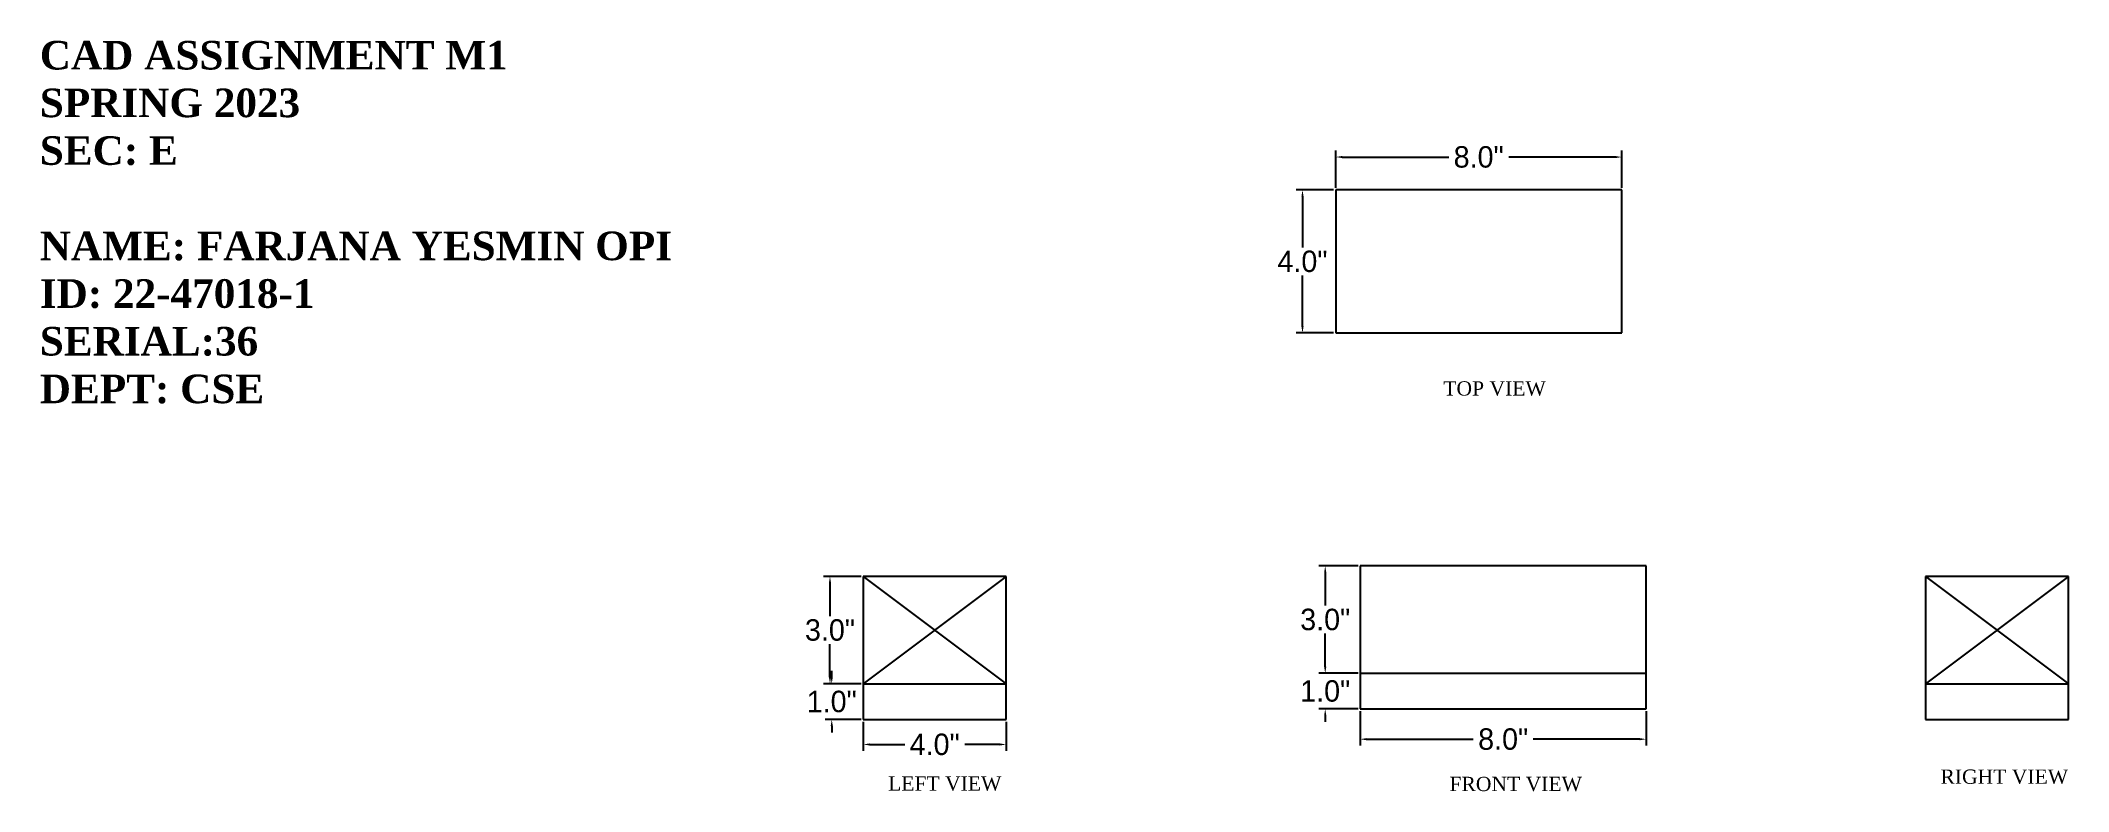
# Model space of a CAD drawing. Header units: inches. Extents: x -37.4 to 19.4, y 44.3 to 65.3.
import ezdxf

# ---------------------------------------------------------------- set-up
doc = ezdxf.new("R2010")
doc.units = ezdxf.units.IN
doc.header["$MEASUREMENT"] = 0
doc.dimstyles.get("Standard").update_dxf_attribs({"dimtxt": 0.6, "dimasz": 0.18, "dimexe": 0.18, "dimexo": 0.0625, "dimgap": 0.09, "dimtad": 0, "dimtih": 1, "dimtoh": 1, "dimdec": 1, "dimzin": 3, "dimdsep": 46, "dimlunit": 3, "dimtxsty": 'Standard', "dimcen": 0.09, "dimclrt": 5, "dimadec": 0, "dimazin": 0, "dimtfac": 1, "dimtdec": 1, "dimtofl": 0, "dimtmove": 0, "dimatfit": 3, "dimfxl": 1, "dimtfillclr": 2, "dimtolj": 1, "dimtzin": 0, "dimarcsym": 0})

# ---------------------------------------------------------------- blocks, each defined once
blk = doc.blocks.new('*D1')
at = {"color": 0, "lineweight": -2}
for p, q in [((-1.126, 61.159), (-1.126, 62.198)), ((-0.946, 62.018), (2.034, 62.018)), ((6.694, 62.018), (3.714, 62.018)), ((6.874, 61.159), (6.874, 62.198))]:
    blk.add_line(p, q, dxfattribs=at)
at = {"color": 0}
for points in [[(-0.946, 62.048), (-0.946, 61.988), (-1.126, 62.018)], [(6.694, 62.048), (6.694, 61.988), (6.874, 62.018)]]:
    blk.add_solid(points, dxfattribs=at)
at = {"layer": 'Defpoints', "color": 0}
for p in [(6.874, 62.018), (-1.126, 61.097), (6.874, 61.097)]:
    blk.add_point(p, dxfattribs=at)
at = {"color": 5, "insert": (2.874, 62.018), "char_height": 0.6, "attachment_point": 5}
blk.add_mtext('\\A1;8.0"', dxfattribs=at)
blk = doc.blocks.new('*D2')
at = {"color": 0, "lineweight": -2}
for p, q in [((-1.189, 61.097), (-2.236, 61.097)), ((-2.056, 60.917), (-2.056, 59.487)), ((-2.056, 57.277), (-2.056, 58.707)), ((-1.189, 57.097), (-2.236, 57.097))]:
    blk.add_line(p, q, dxfattribs=at)
at = {"color": 0}
for points in [[(-2.086, 60.917), (-2.026, 60.917), (-2.056, 61.097)], [(-2.086, 57.277), (-2.026, 57.277), (-2.056, 57.097)]]:
    blk.add_solid(points, dxfattribs=at)
at = {"layer": 'Defpoints', "color": 0}
for p in [(-1.126, 61.097), (-2.056, 57.097), (-1.126, 57.097)]:
    blk.add_point(p, dxfattribs=at)
at = {"color": 5, "insert": (-2.056, 59.097), "char_height": 0.6, "attachment_point": 5}
blk.add_mtext('\\A1;4.0"', dxfattribs=at)
blk = doc.blocks.new('*D3')
at = {"color": 0, "lineweight": -2}
for p, q in [((-14.408, 50.283), (-15.456, 50.283)), ((-15.276, 50.103), (-15.276, 49.173)), ((-15.276, 47.463), (-15.276, 48.393)), ((-14.408, 47.283), (-15.456, 47.283))]:
    blk.add_line(p, q, dxfattribs=at)
at = {"color": 0}
for points in [[(-15.306, 50.103), (-15.246, 50.103), (-15.276, 50.283)], [(-15.306, 47.463), (-15.246, 47.463), (-15.276, 47.283)]]:
    blk.add_solid(points, dxfattribs=at)
at = {"layer": 'Defpoints', "color": 0}
for p in [(-14.346, 50.283), (-15.276, 47.283), (-14.346, 47.283)]:
    blk.add_point(p, dxfattribs=at)
at = {"color": 5, "insert": (-15.276, 48.783), "char_height": 0.6, "attachment_point": 5}
blk.add_mtext('\\A1;3.0"', dxfattribs=at)
blk = doc.blocks.new('*D4')
at = {"color": 0, "lineweight": -2}
for p, q in [((-14.408, 47.283), (-15.407, 47.283)), ((-15.227, 47.463), (-15.227, 47.643)), ((-14.408, 46.283), (-15.407, 46.283)), ((-15.227, 46.103), (-15.227, 45.923))]:
    blk.add_line(p, q, dxfattribs=at)
at = {"color": 0}
for points in [[(-15.257, 47.463), (-15.197, 47.463), (-15.227, 47.283)], [(-15.257, 46.103), (-15.197, 46.103), (-15.227, 46.283)]]:
    blk.add_solid(points, dxfattribs=at)
at = {"layer": 'Defpoints', "color": 0}
for p in [(-15.227, 47.283), (-14.346, 47.283), (-14.346, 46.283)]:
    blk.add_point(p, dxfattribs=at)
at = {"color": 5, "insert": (-15.227, 46.783), "char_height": 0.6, "attachment_point": 5}
blk.add_mtext('\\A1;1.0"', dxfattribs=at)
blk = doc.blocks.new('*D5')
at = {"color": 0, "lineweight": -2}
for p, q in [((-14.346, 46.221), (-14.346, 45.404)), ((-10.346, 46.221), (-10.346, 45.404)), ((-14.166, 45.584), (-13.186, 45.584)), ((-10.526, 45.584), (-11.506, 45.584))]:
    blk.add_line(p, q, dxfattribs=at)
at = {"color": 0}
for points in [[(-14.166, 45.614), (-14.166, 45.554), (-14.346, 45.584)], [(-10.526, 45.614), (-10.526, 45.554), (-10.346, 45.584)]]:
    blk.add_solid(points, dxfattribs=at)
at = {"layer": 'Defpoints', "color": 0}
for p in [(-14.346, 46.283), (-10.346, 46.283), (-14.346, 45.584)]:
    blk.add_point(p, dxfattribs=at)
at = {"color": 5, "insert": (-12.346, 45.584), "char_height": 0.6, "attachment_point": 5}
blk.add_mtext('\\A1;4.0"', dxfattribs=at)
blk = doc.blocks.new('*D6')
at = {"color": 0, "lineweight": -2}
for p, q in [((-0.503, 50.577), (-1.6, 50.577)), ((-1.42, 50.397), (-1.42, 49.467)), ((-1.42, 47.757), (-1.42, 48.687)), ((-0.503, 47.577), (-1.6, 47.577))]:
    blk.add_line(p, q, dxfattribs=at)
at = {"color": 0}
for points in [[(-1.45, 50.397), (-1.39, 50.397), (-1.42, 50.577)], [(-1.45, 47.757), (-1.39, 47.757), (-1.42, 47.577)]]:
    blk.add_solid(points, dxfattribs=at)
at = {"layer": 'Defpoints', "color": 0}
for p in [(-0.441, 50.577), (-1.42, 47.577), (-0.441, 47.577)]:
    blk.add_point(p, dxfattribs=at)
at = {"color": 5, "insert": (-1.42, 49.077), "char_height": 0.6, "attachment_point": 5}
blk.add_mtext('\\A1;3.0"', dxfattribs=at)
blk = doc.blocks.new('*D7')
at = {"color": 0, "lineweight": -2}
for p, q in [((-1.42, 47.757), (-1.42, 47.937)), ((-0.503, 47.577), (-1.6, 47.577)), ((-0.503, 46.577), (-1.6, 46.577)), ((-1.42, 46.397), (-1.42, 46.217))]:
    blk.add_line(p, q, dxfattribs=at)
at = {"color": 0}
for points in [[(-1.45, 47.757), (-1.39, 47.757), (-1.42, 47.577)], [(-1.45, 46.397), (-1.39, 46.397), (-1.42, 46.577)]]:
    blk.add_solid(points, dxfattribs=at)
at = {"layer": 'Defpoints', "color": 0}
for p in [(-1.42, 47.577), (-0.441, 47.577), (-0.441, 46.577)]:
    blk.add_point(p, dxfattribs=at)
at = {"color": 5, "insert": (-1.42, 47.077), "char_height": 0.6, "attachment_point": 5}
blk.add_mtext('\\A1;1.0"', dxfattribs=at)
blk = doc.blocks.new('*D8')
at = {"color": 0, "lineweight": -2}
for p, q in [((-0.441, 46.514), (-0.441, 45.551)), ((7.559, 46.514), (7.559, 45.551)), ((-0.261, 45.731), (2.719, 45.731)), ((7.379, 45.731), (4.399, 45.731))]:
    blk.add_line(p, q, dxfattribs=at)
at = {"color": 0}
for points in [[(-0.261, 45.761), (-0.261, 45.701), (-0.441, 45.731)], [(7.379, 45.761), (7.379, 45.701), (7.559, 45.731)]]:
    blk.add_solid(points, dxfattribs=at)
at = {"layer": 'Defpoints', "color": 0}
for p in [(-0.441, 46.577), (7.559, 46.577), (-0.441, 45.731)]:
    blk.add_point(p, dxfattribs=at)
at = {"color": 5, "insert": (3.559, 45.731), "char_height": 0.6, "attachment_point": 5}
blk.add_mtext('\\A1;8.0"', dxfattribs=at)

msp = doc.modelspace()

# ---------------------------------------------------------------- linework, layer by layer
for p, q in [((6.874, 61.097), (-1.126, 61.097)), ((-1.126, 61.097), (-1.126, 57.097)), ((6.874, 57.097), (6.874, 61.097)), ((-1.126, 57.097), (6.874, 57.097)), ((7.559, 50.577), (-0.441, 50.577)), ((-0.441, 50.577), (-0.441, 47.577)), ((7.559, 47.577), (7.559, 50.577)), ((-10.346, 50.283), (-14.346, 50.283)), ((-14.346, 50.283), (-14.346, 47.283)), ((-14.346, 50.283), (-10.346, 47.283)), ((-10.346, 50.283), (-14.346, 47.283)), ((-10.346, 47.283), (-10.346, 50.283)), ((19.374, 50.283), (15.374, 50.283)), ((15.374, 50.283), (15.374, 47.283)), ((15.374, 50.283), (19.374, 47.283)), ((19.374, 50.283), (15.374, 47.283)), ((19.374, 47.283), (19.374, 50.283)), ((-14.346, 47.283), (-14.346, 46.283)), ((-14.346, 47.283), (-10.346, 47.283)), ((-10.346, 46.283), (-10.346, 47.283)), ((-0.441, 47.577), (-0.441, 46.577)), ((-0.441, 47.577), (7.559, 47.577)), ((7.559, 46.577), (7.559, 47.577)), ((15.374, 47.283), (15.374, 46.283)), ((15.374, 47.283), (19.374, 47.283)), ((19.374, 46.283), (19.374, 47.283)), ((-0.441, 46.577), (7.559, 46.577)), ((-14.346, 46.283), (-10.346, 46.283)), ((15.374, 46.283), (19.374, 46.283))]:
    msp.add_line(p, q)

# ---------------------------------------------------------------- texts
at = {"attachment_point": 1}
for s, insert, char_height in [('{\\fTimes New Roman|b1|i0|c0|p18;\\C240;CAD ASSIGNMENT M1\\PSPRING 2023\\PSEC: E\\P\\PNAME: FARJANA YESMIN OPI\\PID: 22-47018-1\\PSERIAL:36\\PDEPT: CSE}', (-37.384, 65.267), 0.8), ('{\\fTimes New Roman|b0|i0|c0|p18;TOP VIEW}', (1.883, 55.745), 0.4), ('{\\fTimes New Roman|b0|i0|c0|p18;RIGHT VIEW}', (15.792, 44.883), 0.4), ('{\\fTimes New Roman|b0|i0|c0|p18;LEFT VIEW}', (-13.65, 44.691), 0.4), ('{\\fTimes New Roman|b0|i0|c0|p18;FRONT VIEW}', (2.055, 44.679), 0.4)]:
    msp.add_mtext(s, dxfattribs=dict(at, insert=insert, char_height=char_height))

# ---------------------------------------------------------------- dimensions: what is measured, and where the dimension line sits
for base, p1, p2, picture, middle in [((6.874, 62.018), (-1.126, 61.097), (6.874, 61.097), '*D1', (2.874, 62.018)), ((-0.441, 45.731), (7.559, 46.577), (-0.441, 46.577), '*D8', (3.559, 45.731)), ((-14.346, 45.584), (-10.346, 46.283), (-14.346, 46.283), '*D5', (-12.346, 45.584))]:
    dim = msp.add_linear_dim(base=base, p1=p1, p2=p2, dimstyle='Standard')
    dim.commit()
    dim.dimension.update_dxf_attribs({"geometry": picture, "text_midpoint": middle})
for base, p1, p2, picture, middle in [((-2.056, 57.097), (-1.126, 61.097), (-1.126, 57.097), '*D2', (-2.056, 59.097)), ((-1.42, 47.577), (-0.441, 50.577), (-0.441, 47.577), '*D6', (-1.42, 49.077)), ((-15.276, 47.283), (-14.346, 50.283), (-14.346, 47.283), '*D3', (-15.276, 48.783)), ((-1.42, 47.577), (-0.441, 46.577), (-0.441, 47.577), '*D7', (-1.42, 47.077)), ((-15.227, 47.283), (-14.346, 46.283), (-14.346, 47.283), '*D4', (-15.227, 46.783))]:
    dim = msp.add_linear_dim(base=base, p1=p1, p2=p2, angle=90, dimstyle='Standard')
    dim.commit()
    dim.dimension.update_dxf_attribs({"geometry": picture, "text_midpoint": middle})

doc.saveas('drawing.dxf')
